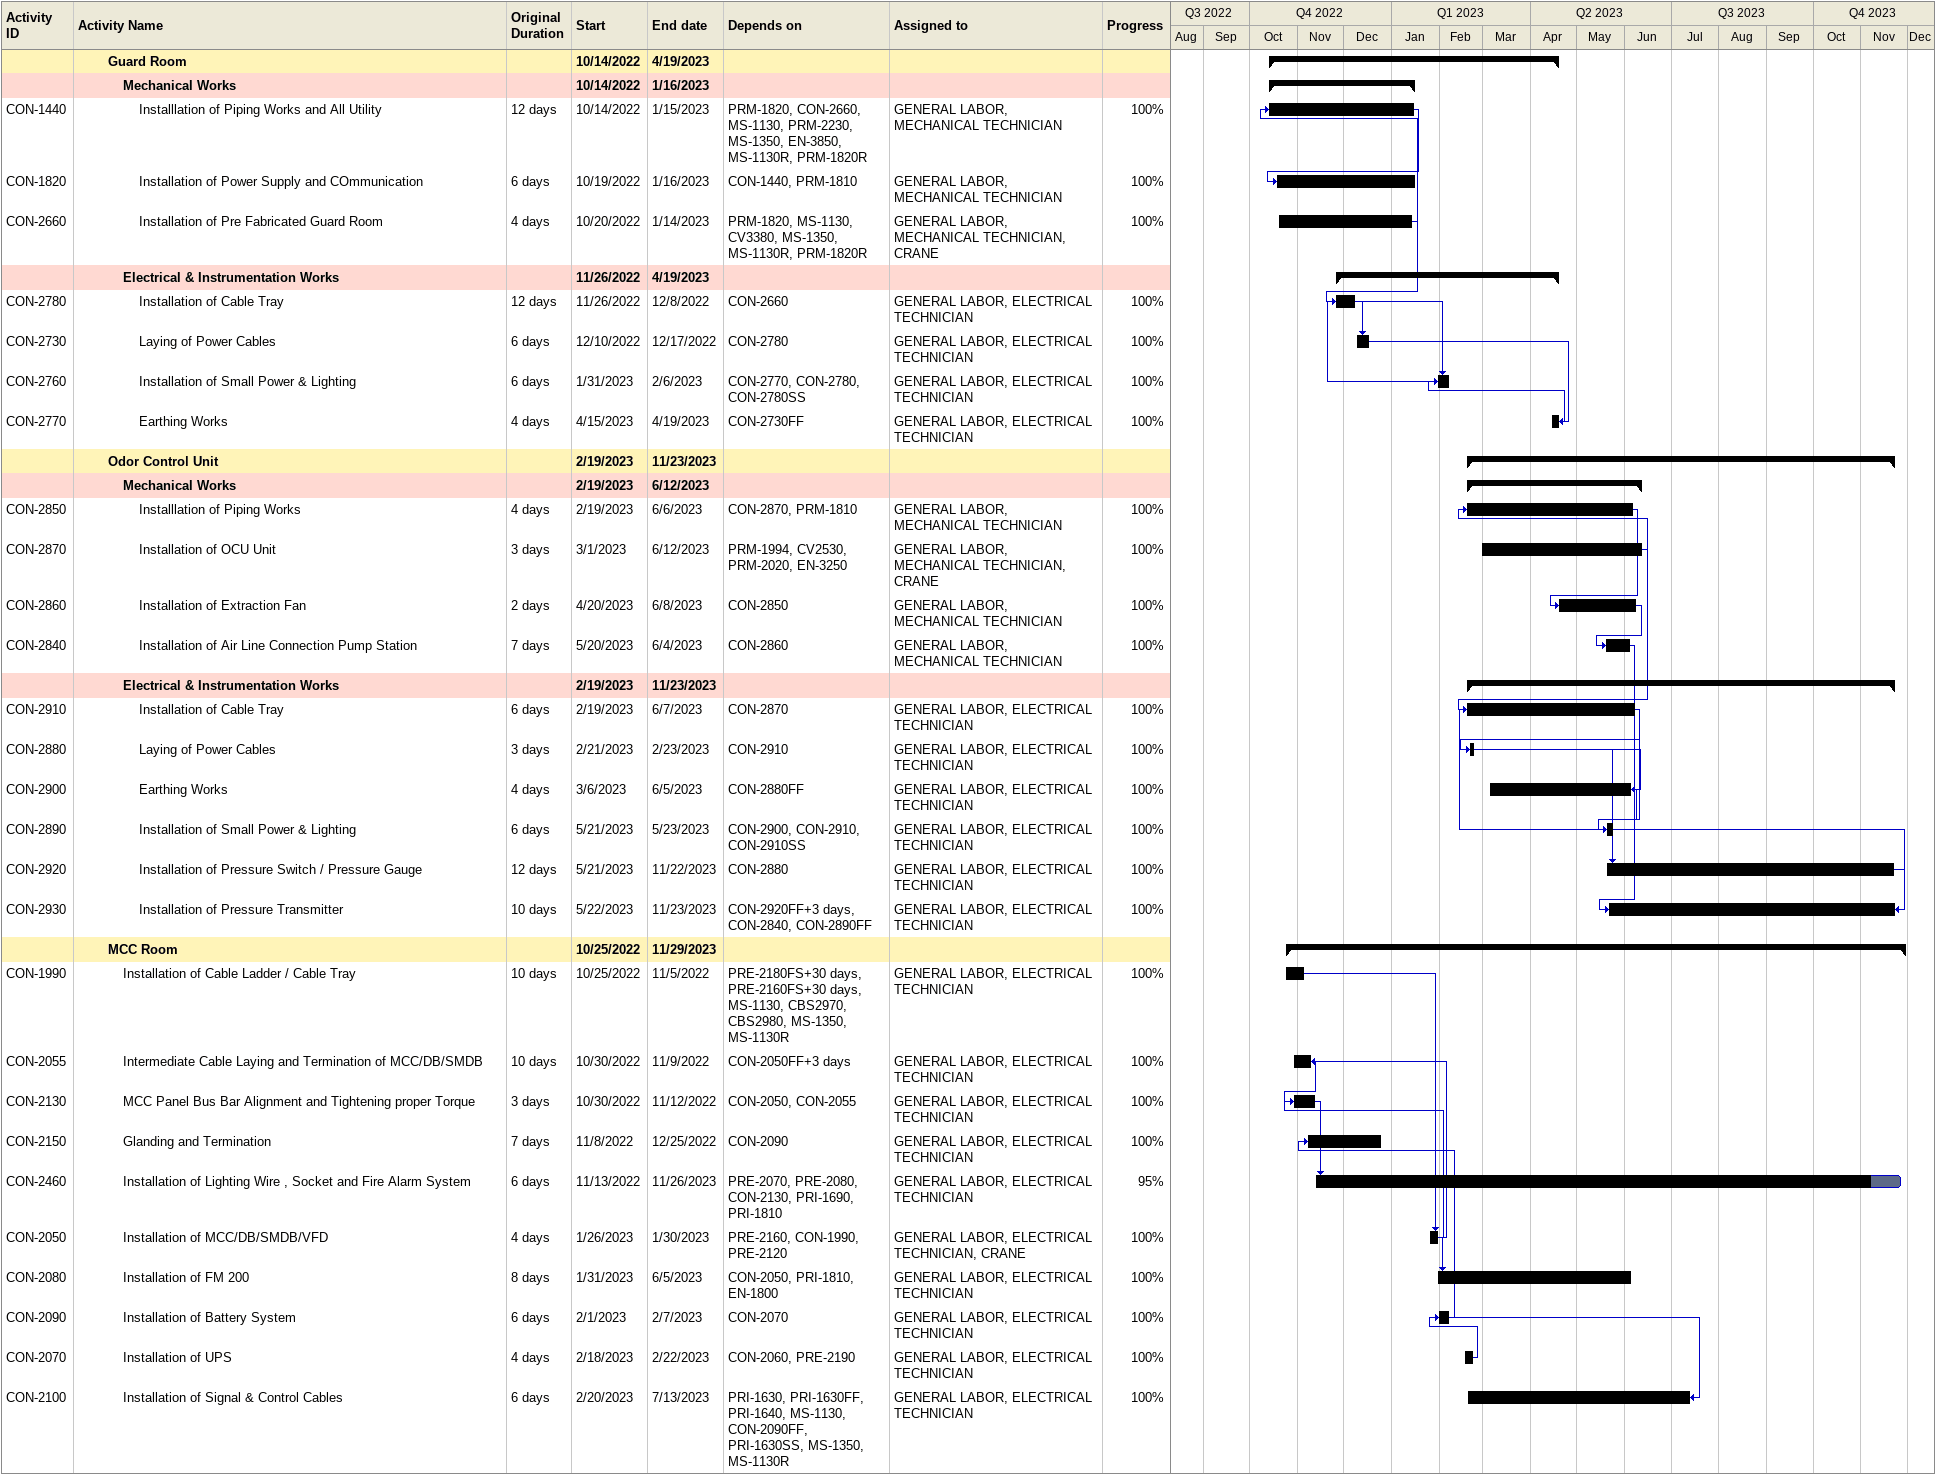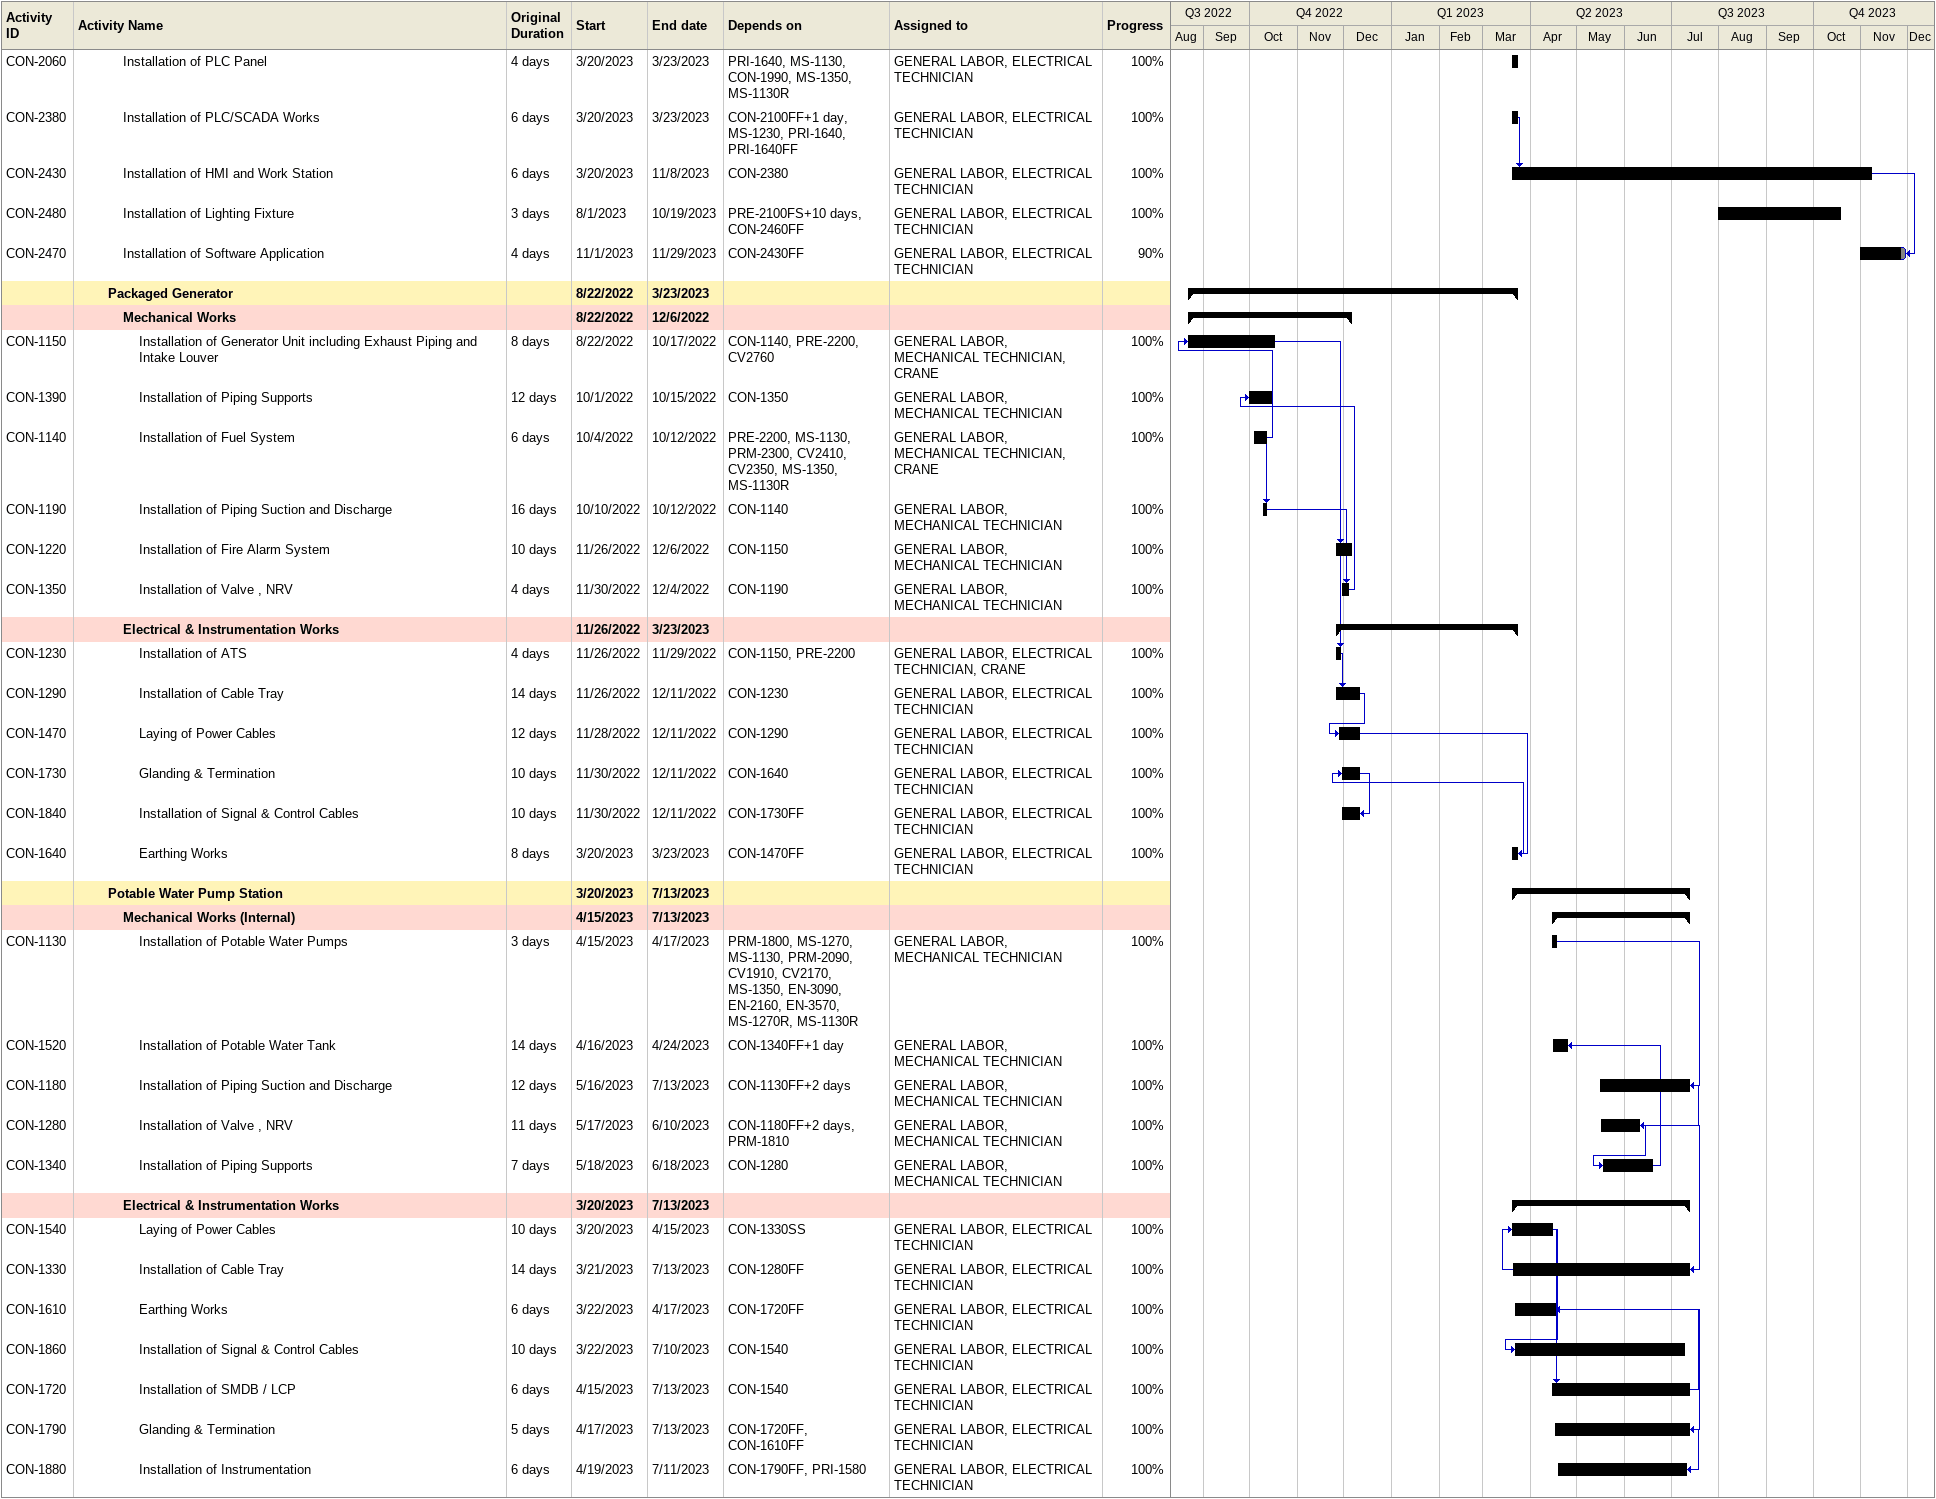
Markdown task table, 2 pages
| ID | Level | Task | Original duration | Start | Finish | Predecessors | Resources | % complete |
|---|---|---|---|---|---|---|---|---|
|  | 3 | **Guard Room** |  | 2022-10-14 | 2023-04-19 |  |  |  |
|  | 4 | **Mechanical Works** |  | 2022-10-14 | 2023-01-16 |  |  |  |
| CON-1440 | 5 | Installlation of Piping Works and All Utility | 12d | 2022-10-14 | 2023-01-15 | PRM-1820, CON-2660, MS-1130, PRM-2230, MS-1350, EN-3850, MS-1130R, PRM-1820R | GENERAL LABOR, MECHANICAL TECHNICIAN | 100 |
| CON-1820 | 5 | Installation of Power Supply and COmmunication | 6d | 2022-10-19 | 2023-01-16 | CON-1440, PRM-1810 | GENERAL LABOR, MECHANICAL TECHNICIAN | 100 |
| CON-2660 | 5 | Installation of Pre Fabricated Guard Room | 4d | 2022-10-20 | 2023-01-14 | PRM-1820, MS-1130, CV3380, MS-1350, MS-1130R, PRM-1820R | GENERAL LABOR, MECHANICAL TECHNICIAN, CRANE | 100 |
|  | 4 | **Electrical & Instrumentation Works** |  | 2022-11-26 | 2023-04-19 |  |  |  |
| CON-2780 | 5 | Installation of Cable Tray | 12d | 2022-11-26 | 2022-12-08 | CON-2660 | GENERAL LABOR, ELECTRICAL TECHNICIAN | 100 |
| CON-2730 | 5 | Laying of Power Cables | 6d | 2022-12-10 | 2022-12-17 | CON-2780 | GENERAL LABOR, ELECTRICAL TECHNICIAN | 100 |
| CON-2760 | 5 | Installation of Small Power & Lighting | 6d | 2023-01-31 | 2023-02-06 | CON-2770, CON-2780, CON-2780SS | GENERAL LABOR, ELECTRICAL TECHNICIAN | 100 |
| CON-2770 | 5 | Earthing Works | 4d | 2023-04-15 | 2023-04-19 | CON-2730FF | GENERAL LABOR, ELECTRICAL TECHNICIAN | 100 |
|  | 3 | **Odor Control Unit** |  | 2023-02-19 | 2023-11-23 |  |  |  |
|  | 4 | **Mechanical Works** |  | 2023-02-19 | 2023-06-12 |  |  |  |
| CON-2850 | 5 | Installlation of Piping Works | 4d | 2023-02-19 | 2023-06-06 | CON-2870, PRM-1810 | GENERAL LABOR, MECHANICAL TECHNICIAN | 100 |
| CON-2870 | 5 | Installation of OCU Unit | 3d | 2023-03-01 | 2023-06-12 | PRM-1994, CV2530, PRM-2020, EN-3250 | GENERAL LABOR, MECHANICAL TECHNICIAN, CRANE | 100 |
| CON-2860 | 5 | Installation of Extraction Fan | 2d | 2023-04-20 | 2023-06-08 | CON-2850 | GENERAL LABOR, MECHANICAL TECHNICIAN | 100 |
| CON-2840 | 5 | Installation of Air Line Connection Pump Station | 7d | 2023-05-20 | 2023-06-04 | CON-2860 | GENERAL LABOR, MECHANICAL TECHNICIAN | 100 |
|  | 4 | **Electrical & Instrumentation Works** |  | 2023-02-19 | 2023-11-23 |  |  |  |
| CON-2910 | 5 | Installation of Cable Tray | 6d | 2023-02-19 | 2023-06-07 | CON-2870 | GENERAL LABOR, ELECTRICAL TECHNICIAN | 100 |
| CON-2880 | 5 | Laying of Power Cables | 3d | 2023-02-21 | 2023-02-23 | CON-2910 | GENERAL LABOR, ELECTRICAL TECHNICIAN | 100 |
| CON-2900 | 5 | Earthing Works | 4d | 2023-03-06 | 2023-06-05 | CON-2880FF | GENERAL LABOR, ELECTRICAL TECHNICIAN | 100 |
| CON-2890 | 5 | Installation of Small Power & Lighting | 6d | 2023-05-21 | 2023-05-23 | CON-2900, CON-2910, CON-2910SS | GENERAL LABOR, ELECTRICAL TECHNICIAN | 100 |
| CON-2920 | 5 | Installation of Pressure Switch / Pressure Gauge | 12d | 2023-05-21 | 2023-11-22 | CON-2880 | GENERAL LABOR, ELECTRICAL TECHNICIAN | 100 |
| CON-2930 | 5 | Installation of Pressure Transmitter | 10d | 2023-05-22 | 2023-11-23 | CON-2920FF+3d, CON-2840, CON-2890FF | GENERAL LABOR, ELECTRICAL TECHNICIAN | 100 |
|  | 3 | **MCC Room** |  | 2022-10-25 | 2023-11-29 |  |  |  |
| CON-1990 | 4 | Installation of Cable Ladder / Cable Tray | 10d | 2022-10-25 | 2022-11-05 | PRE-2180FS+30d, PRE-2160FS+30d, MS-1130, CBS2970, CBS2980, MS-1350, MS-1130R | GENERAL LABOR, ELECTRICAL TECHNICIAN | 100 |
| CON-2055 | 4 | Intermediate Cable Laying and Termination of MCC/DB/SMDB | 10d | 2022-10-30 | 2022-11-09 | CON-2050FF+3d | GENERAL LABOR, ELECTRICAL TECHNICIAN | 100 |
| CON-2130 | 4 | MCC Panel Bus Bar Alignment and Tightening proper Torque | 3d | 2022-10-30 | 2022-11-12 | CON-2050, CON-2055 | GENERAL LABOR, ELECTRICAL TECHNICIAN | 100 |
| CON-2150 | 4 | Glanding and Termination | 7d | 2022-11-08 | 2022-12-25 | CON-2090 | GENERAL LABOR, ELECTRICAL TECHNICIAN | 100 |
| CON-2460 | 4 | Installation of Lighting Wire , Socket and Fire Alarm System | 6d | 2022-11-13 | 2023-11-26 | PRE-2070, PRE-2080, CON-2130, PRI-1690, PRI-1810 | GENERAL LABOR, ELECTRICAL TECHNICIAN | 95 |
| CON-2050 | 4 | Installation of MCC/DB/SMDB/VFD | 4d | 2023-01-26 | 2023-01-30 | PRE-2160, CON-1990, PRE-2120 | GENERAL LABOR, ELECTRICAL TECHNICIAN, CRANE | 100 |
| CON-2080 | 4 | Installation of FM 200 | 8d | 2023-01-31 | 2023-06-05 | CON-2050, PRI-1810, EN-1800 | GENERAL LABOR, ELECTRICAL TECHNICIAN | 100 |
| CON-2090 | 4 | Installation of Battery System | 6d | 2023-02-01 | 2023-02-07 | CON-2070 | GENERAL LABOR, ELECTRICAL TECHNICIAN | 100 |
| CON-2070 | 4 | Installation of UPS | 4d | 2023-02-18 | 2023-02-22 | CON-2060, PRE-2190 | GENERAL LABOR, ELECTRICAL TECHNICIAN | 100 |
| CON-2100 | 4 | Installation of Signal & Control Cables | 6d | 2023-02-20 | 2023-07-13 | PRI-1630, PRI-1630FF, PRI-1640, MS-1130, CON-2090FF, PRI-1630SS, MS-1350, MS-1130R | GENERAL LABOR, ELECTRICAL TECHNICIAN | 100 |
| CON-2060 | 4 | Installation of PLC Panel | 4d | 2023-03-20 | 2023-03-23 | PRI-1640, MS-1130, CON-1990, MS-1350, MS-1130R | GENERAL LABOR, ELECTRICAL TECHNICIAN | 100 |
| CON-2380 | 4 | Installation of PLC/SCADA Works | 6d | 2023-03-20 | 2023-03-23 | CON-2100FF+1d, MS-1230, PRI-1640, PRI-1640FF | GENERAL LABOR, ELECTRICAL TECHNICIAN | 100 |
| CON-2430 | 4 | Installation of HMI and Work Station | 6d | 2023-03-20 | 2023-11-08 | CON-2380 | GENERAL LABOR, ELECTRICAL TECHNICIAN | 100 |
| CON-2480 | 4 | Installation of Lighting Fixture | 3d | 2023-08-01 | 2023-10-19 | PRE-2100FS+10d, CON-2460FF | GENERAL LABOR, ELECTRICAL TECHNICIAN | 100 |
| CON-2470 | 4 | Installation of Software Application | 4d | 2023-11-01 | 2023-11-29 | CON-2430FF | GENERAL LABOR, ELECTRICAL TECHNICIAN | 90 |
|  | 3 | **Packaged Generator** |  | 2022-08-22 | 2023-03-23 |  |  |  |
|  | 4 | **Mechanical Works** |  | 2022-08-22 | 2022-12-06 |  |  |  |
| CON-1150 | 5 | Installation of Generator Unit including Exhaust Piping and Intake Louver | 8d | 2022-08-22 | 2022-10-17 | CON-1140, PRE-2200, CV2760 | GENERAL LABOR, MECHANICAL TECHNICIAN, CRANE | 100 |
| CON-1390 | 5 | Installation of Piping Supports | 12d | 2022-10-01 | 2022-10-15 | CON-1350 | GENERAL LABOR, MECHANICAL TECHNICIAN | 100 |
| CON-1140 | 5 | Installation of Fuel System | 6d | 2022-10-04 | 2022-10-12 | PRE-2200, MS-1130, PRM-2300, CV2410, CV2350, MS-1350, MS-1130R | GENERAL LABOR, MECHANICAL TECHNICIAN, CRANE | 100 |
| CON-1190 | 5 | Installation of Piping Suction and Discharge | 16d | 2022-10-10 | 2022-10-12 | CON-1140 | GENERAL LABOR, MECHANICAL TECHNICIAN | 100 |
| CON-1220 | 5 | Installation of Fire Alarm System | 10d | 2022-11-26 | 2022-12-06 | CON-1150 | GENERAL LABOR, MECHANICAL TECHNICIAN | 100 |
| CON-1350 | 5 | Installation of Valve , NRV | 4d | 2022-11-30 | 2022-12-04 | CON-1190 | GENERAL LABOR, MECHANICAL TECHNICIAN | 100 |
|  | 4 | **Electrical & Instrumentation Works** |  | 2022-11-26 | 2023-03-23 |  |  |  |
| CON-1230 | 5 | Installation of ATS | 4d | 2022-11-26 | 2022-11-29 | CON-1150, PRE-2200 | GENERAL LABOR, ELECTRICAL TECHNICIAN, CRANE | 100 |
| CON-1290 | 5 | Installation of Cable Tray | 14d | 2022-11-26 | 2022-12-11 | CON-1230 | GENERAL LABOR, ELECTRICAL TECHNICIAN | 100 |
| CON-1470 | 5 | Laying of Power Cables | 12d | 2022-11-28 | 2022-12-11 | CON-1290 | GENERAL LABOR, ELECTRICAL TECHNICIAN | 100 |
| CON-1730 | 5 | Glanding & Termination | 10d | 2022-11-30 | 2022-12-11 | CON-1640 | GENERAL LABOR, ELECTRICAL TECHNICIAN | 100 |
| CON-1840 | 5 | Installation of Signal & Control Cables | 10d | 2022-11-30 | 2022-12-11 | CON-1730FF | GENERAL LABOR, ELECTRICAL TECHNICIAN | 100 |
| CON-1640 | 5 | Earthing Works | 8d | 2023-03-20 | 2023-03-23 | CON-1470FF | GENERAL LABOR, ELECTRICAL TECHNICIAN | 100 |
|  | 3 | **Potable Water Pump Station** |  | 2023-03-20 | 2023-07-13 |  |  |  |
|  | 4 | **Mechanical Works (Internal)** |  | 2023-04-15 | 2023-07-13 |  |  |  |
| CON-1130 | 5 | Installation of Potable Water Pumps | 3d | 2023-04-15 | 2023-04-17 | PRM-1800, MS-1270, MS-1130, PRM-2090, CV1910, CV2170, MS-1350, EN-3090, EN-2160, EN-3570, MS-1270R, MS-1130R | GENERAL LABOR, MECHANICAL TECHNICIAN | 100 |
| CON-1520 | 5 | Installation of Potable Water Tank | 14d | 2023-04-16 | 2023-04-24 | CON-1340FF+1d | GENERAL LABOR, MECHANICAL TECHNICIAN | 100 |
| CON-1180 | 5 | Installation of Piping Suction and Discharge | 12d | 2023-05-16 | 2023-07-13 | CON-1130FF+2d | GENERAL LABOR, MECHANICAL TECHNICIAN | 100 |
| CON-1280 | 5 | Installation of Valve , NRV | 11d | 2023-05-17 | 2023-06-10 | CON-1180FF+2d, PRM-1810 | GENERAL LABOR, MECHANICAL TECHNICIAN | 100 |
| CON-1340 | 5 | Installation of Piping Supports | 7d | 2023-05-18 | 2023-06-18 | CON-1280 | GENERAL LABOR, MECHANICAL TECHNICIAN | 100 |
|  | 4 | **Electrical & Instrumentation Works** |  | 2023-03-20 | 2023-07-13 |  |  |  |
| CON-1540 | 5 | Laying of Power Cables | 10d | 2023-03-20 | 2023-04-15 | CON-1330SS | GENERAL LABOR, ELECTRICAL TECHNICIAN | 100 |
| CON-1330 | 5 | Installation of Cable Tray | 14d | 2023-03-21 | 2023-07-13 | CON-1280FF | GENERAL LABOR, ELECTRICAL TECHNICIAN | 100 |
| CON-1610 | 5 | Earthing Works | 6d | 2023-03-22 | 2023-04-17 | CON-1720FF | GENERAL LABOR, ELECTRICAL TECHNICIAN | 100 |
| CON-1860 | 5 | Installation of Signal & Control Cables | 10d | 2023-03-22 | 2023-07-10 | CON-1540 | GENERAL LABOR, ELECTRICAL TECHNICIAN | 100 |
| CON-1720 | 5 | Installation of SMDB / LCP | 6d | 2023-04-15 | 2023-07-13 | CON-1540 | GENERAL LABOR, ELECTRICAL TECHNICIAN | 100 |
| CON-1790 | 5 | Glanding & Termination | 5d | 2023-04-17 | 2023-07-13 | CON-1720FF, CON-1610FF | GENERAL LABOR, ELECTRICAL TECHNICIAN | 100 |
| CON-1880 | 5 | Installation of Instrumentation | 6d | 2023-04-19 | 2023-07-11 | CON-1790FF, PRI-1580 | GENERAL LABOR, ELECTRICAL TECHNICIAN | 100 |
